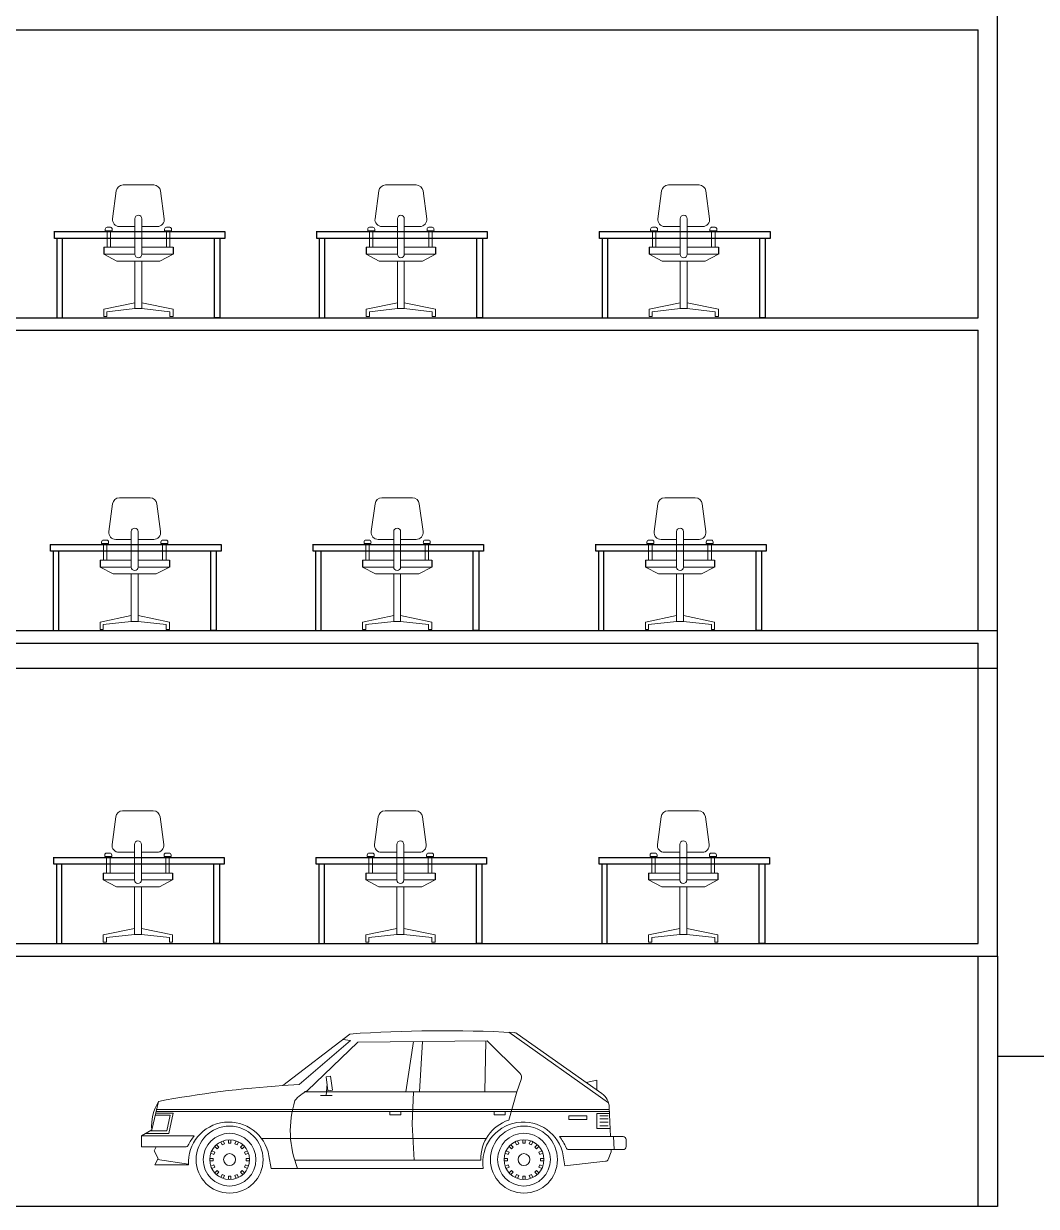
# Model space of a CAD drawing. Header units: millimetres. Extents: x 587797 to 2274247, y 1711 to 439204.
# Drawn here: x 943112 to 955252, y 278373 to 292548 of the extents above; entities that cross this region are included whole.
import ezdxf

# ---------------------------------------------------------------- set-up
doc = ezdxf.new("R2010")
doc.units = ezdxf.units.MM
doc.layers.add('finiture', color=7, linetype='Continuous', lineweight=20)

msp = doc.modelspace()

# ---------------------------------------------------------------- linework, layer by layer
for p, q in [((954785.96, 281372.571, 1025.827), (954785.96, 305072.571, 1025.827)), ((920785.96, 292472.571, 1025.827), (954555.96, 292472.571, 1025.827)), ((954555.96, 289022.571, 1025.827), (954555.96, 292472.571, 1025.827)), ((943472.509, 290055.093, 1025.827), (945522.197, 290055.093, 1025.827)), ((943479.979, 289973.338, 1025.827), (943479.979, 290055.093, 1025.827)), ((945522.197, 290055.093, 1025.827), (945522.197, 289973.338, 1025.827)), ((946618.713, 290055.093, 1025.827), (948668.401, 290055.093, 1025.827)), ((946626.183, 289973.338, 1025.827), (946626.183, 290055.093, 1025.827)), ((948668.401, 290055.093, 1025.827), (948668.401, 289973.338, 1025.827)), ((950009.653, 290055.093, 1025.827), (952059.341, 290055.093, 1025.827)), ((950017.123, 289973.338, 1025.827), (950017.123, 290055.093, 1025.827)), ((952059.341, 290055.093, 1025.827), (952059.341, 289973.338, 1025.827)), ((945522.197, 289973.338, 1025.827), (943479.979, 289973.338, 1025.827)), ((943510.306, 289973.338, 1025.827), (943510.306, 289022.571, 1025.827)), ((943576.291, 289022.571, 1025.827), (943576.291, 289973.338, 1025.827)), ((945399.357, 289022.571, 1025.827), (945399.357, 289973.338, 1025.827)), ((945465.342, 289973.338, 1025.827), (945465.342, 289022.571, 1025.827)), ((948668.401, 289973.338, 1025.827), (946626.183, 289973.338, 1025.827)), ((946656.51, 289973.338, 1025.827), (946656.51, 289022.571, 1025.827)), ((946722.495, 289022.571, 1025.827), (946722.495, 289973.338, 1025.827)), ((948545.561, 289022.571, 1025.827), (948545.561, 289973.338, 1025.827)), ((948611.546, 289973.338, 1025.827), (948611.546, 289022.571, 1025.827)), ((952059.341, 289973.338, 1025.827), (950017.123, 289973.338, 1025.827)), ((950047.45, 289973.338, 1025.827), (950047.45, 289022.571, 1025.827)), ((950113.435, 289022.571, 1025.827), (950113.435, 289973.338, 1025.827)), ((951936.501, 289022.571, 1025.827), (951936.501, 289973.338, 1025.827)), ((952002.486, 289973.338, 1025.827), (952002.486, 289022.571, 1025.827)), ((944072.824, 289867.098, 442.155), (944072.824, 289784.097, 442.155)), ((944902.825, 289867.098, 442.155), (944902.825, 289784.097, 442.155)), ((947219.028, 289867.098, 442.155), (947219.028, 289784.097, 442.155)), ((948049.029, 289867.098, 442.155), (948049.029, 289784.097, 442.155)), ((950609.968, 289867.098, 442.155), (950609.968, 289784.097, 442.155)), ((951439.969, 289867.098, 442.155), (951439.969, 289784.097, 442.155)), ((920785.96, 289022.571, 1025.827), (954555.96, 289022.571, 1025.827)), ((943510.306, 289022.571, 1025.827), (943510.306, 289022.571, 1025.827)), ((943510.306, 289022.571, 1025.827), (943576.291, 289022.571, 1025.827)), ((945465.342, 289022.571, 1025.827), (945399.357, 289022.571, 1025.827)), ((945465.342, 289022.571, 1025.827), (945465.342, 289022.571, 1025.827)), ((946656.51, 289022.571, 1025.827), (946656.51, 289022.571, 1025.827)), ((946656.51, 289022.571, 1025.827), (946722.495, 289022.571, 1025.827)), ((948611.546, 289022.571, 1025.827), (948545.561, 289022.571, 1025.827)), ((948611.546, 289022.571, 1025.827), (948611.546, 289022.571, 1025.827)), ((950047.45, 289022.571, 1025.827), (950047.45, 289022.571, 1025.827)), ((950047.45, 289022.571, 1025.827), (950113.435, 289022.571, 1025.827)), ((952002.486, 289022.571, 1025.827), (951936.501, 289022.571, 1025.827)), ((952002.486, 289022.571, 1025.827), (952002.486, 289022.571, 1025.827)), ((920785.96, 288872.571, 1025.827), (954555.96, 288872.571, 1025.827)), ((954555.96, 285272.571, 1025.827), (954555.96, 288872.571, 1025.827)), ((943428.209, 286305.093, 1025.827), (945477.897, 286305.093, 1025.827)), ((943435.679, 286223.338, 1025.827), (943435.679, 286305.093, 1025.827)), ((945477.897, 286223.338, 1025.827), (943435.679, 286223.338, 1025.827)), ((943466.006, 286223.338, 1025.827), (943466.006, 285272.571, 1025.827)), ((943531.991, 285272.571, 1025.827), (943531.991, 286223.338, 1025.827)), ((945355.057, 285272.571, 1025.827), (945355.057, 286223.338, 1025.827)), ((945421.042, 286223.338, 1025.827), (945421.042, 285272.571, 1025.827)), ((945477.897, 286305.093, 1025.827), (945477.897, 286223.338, 1025.827)), ((946574.413, 286305.093, 1025.827), (948624.101, 286305.093, 1025.827)), ((946581.883, 286223.338, 1025.827), (946581.883, 286305.093, 1025.827)), ((948624.101, 286223.338, 1025.827), (946581.883, 286223.338, 1025.827)), ((946612.21, 286223.338, 1025.827), (946612.21, 285272.571, 1025.827)), ((946678.195, 285272.571, 1025.827), (946678.195, 286223.338, 1025.827)), ((948501.261, 285272.571, 1025.827), (948501.261, 286223.338, 1025.827)), ((948567.246, 286223.338, 1025.827), (948567.246, 285272.571, 1025.827)), ((948624.101, 286305.093, 1025.827), (948624.101, 286223.338, 1025.827)), ((949965.353, 286305.093, 1025.827), (952015.041, 286305.093, 1025.827)), ((949972.823, 286223.338, 1025.827), (949972.823, 286305.093, 1025.827)), ((952015.041, 286223.338, 1025.827), (949972.823, 286223.338, 1025.827)), ((950003.15, 286223.338, 1025.827), (950003.15, 285272.571, 1025.827)), ((950069.135, 285272.571, 1025.827), (950069.135, 286223.338, 1025.827)), ((951892.201, 285272.571, 1025.827), (951892.201, 286223.338, 1025.827)), ((951958.186, 286223.338, 1025.827), (951958.186, 285272.571, 1025.827)), ((952015.041, 286305.093, 1025.827), (952015.041, 286223.338, 1025.827)), ((944028.523, 286117.098, 442.155), (944028.523, 286034.097, 442.155)), ((944858.525, 286117.098, 442.155), (944858.525, 286034.097, 442.155)), ((947174.727, 286117.098, 442.155), (947174.727, 286034.097, 442.155)), ((948004.729, 286117.098, 442.155), (948004.729, 286034.097, 442.155)), ((950565.667, 286117.098, 442.155), (950565.667, 286034.097, 442.155)), ((951395.669, 286117.098, 442.155), (951395.669, 286034.097, 442.155)), ((920785.96, 285272.571, 1025.827), (954785.96, 285272.571, 1025.827)), ((943466.006, 285272.571, 1025.827), (943466.006, 285272.571, 1025.827)), ((943466.006, 285272.571, 1025.827), (943531.991, 285272.571, 1025.827)), ((945421.042, 285272.571, 1025.827), (945355.057, 285272.571, 1025.827)), ((945421.042, 285272.571, 1025.827), (945421.042, 285272.571, 1025.827)), ((946612.21, 285272.571, 1025.827), (946612.21, 285272.571, 1025.827)), ((946612.21, 285272.571, 1025.827), (946678.195, 285272.571, 1025.827)), ((948567.246, 285272.571, 1025.827), (948501.261, 285272.571, 1025.827)), ((948567.246, 285272.571, 1025.827), (948567.246, 285272.571, 1025.827)), ((950003.15, 285272.571, 1025.827), (950003.15, 285272.571, 1025.827)), ((950003.15, 285272.571, 1025.827), (950069.135, 285272.571, 1025.827)), ((951958.186, 285272.571, 1025.827), (951892.201, 285272.571, 1025.827)), ((951958.186, 285272.571, 1025.827), (951958.186, 285272.571, 1025.827)), ((920785.96, 285122.571, 1025.827), (954555.96, 285122.571, 1025.827)), ((954555.96, 281522.571, 1025.827), (954555.96, 285122.571, 1025.827)), ((933217.902, 284822.571, 1025.827), (954785.96, 284822.571, 1025.827)), ((943466.753, 282555.093, 1025.827), (945516.441, 282555.093, 1025.827)), ((943474.223, 282473.338, 1025.827), (943474.223, 282555.093, 1025.827)), ((945516.441, 282555.093, 1025.827), (945516.441, 282473.338, 1025.827)), ((946612.957, 282555.093, 1025.827), (948662.645, 282555.093, 1025.827)), ((946620.427, 282473.338, 1025.827), (946620.427, 282555.093, 1025.827)), ((948662.645, 282555.093, 1025.827), (948662.645, 282473.338, 1025.827)), ((950003.897, 282555.093, 1025.827), (952053.585, 282555.093, 1025.827)), ((950011.367, 282473.338, 1025.827), (950011.367, 282555.093, 1025.827)), ((952053.585, 282555.093, 1025.827), (952053.585, 282473.338, 1025.827)), ((945516.441, 282473.338, 1025.827), (943474.223, 282473.338, 1025.827)), ((943504.55, 282473.338, 1025.827), (943504.55, 281522.571, 1025.827)), ((943570.535, 281522.571, 1025.827), (943570.535, 282473.338, 1025.827)), ((944067.067, 282367.098, 442.155), (944067.067, 282284.097, 442.155)), ((944897.069, 282367.098, 442.155), (944897.069, 282284.097, 442.155)), ((945393.601, 281522.571, 1025.827), (945393.601, 282473.338, 1025.827)), ((945459.586, 282473.338, 1025.827), (945459.586, 281522.571, 1025.827)), ((948662.645, 282473.338, 1025.827), (946620.427, 282473.338, 1025.827)), ((946650.754, 282473.338, 1025.827), (946650.754, 281522.571, 1025.827)), ((946716.739, 281522.571, 1025.827), (946716.739, 282473.338, 1025.827)), ((947213.271, 282367.098, 442.155), (947213.271, 282284.097, 442.155)), ((948043.273, 282367.098, 442.155), (948043.273, 282284.097, 442.155)), ((948539.805, 281522.571, 1025.827), (948539.805, 282473.338, 1025.827)), ((948605.79, 282473.338, 1025.827), (948605.79, 281522.571, 1025.827)), ((952053.585, 282473.338, 1025.827), (950011.367, 282473.338, 1025.827)), ((950041.694, 282473.338, 1025.827), (950041.694, 281522.571, 1025.827)), ((950107.679, 281522.571, 1025.827), (950107.679, 282473.338, 1025.827)), ((950604.211, 282367.098, 442.155), (950604.211, 282284.097, 442.155)), ((951434.213, 282367.098, 442.155), (951434.213, 282284.097, 442.155)), ((951930.745, 281522.571, 1025.827), (951930.745, 282473.338, 1025.827)), ((951996.73, 282473.338, 1025.827), (951996.73, 281522.571, 1025.827)), ((863015.96, 281522.571, 1025.827), (954555.96, 281522.571, 1025.827)), ((943504.55, 281522.571, 1025.827), (943504.55, 281522.571, 1025.827)), ((943504.55, 281522.571, 1025.827), (943570.535, 281522.571, 1025.827)), ((945459.586, 281522.571, 1025.827), (945393.601, 281522.571, 1025.827)), ((945459.586, 281522.571, 1025.827), (945459.586, 281522.571, 1025.827)), ((946650.754, 281522.571, 1025.827), (946650.754, 281522.571, 1025.827)), ((946650.754, 281522.571, 1025.827), (946716.739, 281522.571, 1025.827)), ((948605.79, 281522.571, 1025.827), (948539.805, 281522.571, 1025.827)), ((948605.79, 281522.571, 1025.827), (948605.79, 281522.571, 1025.827)), ((950041.694, 281522.571, 1025.827), (950041.694, 281522.571, 1025.827)), ((950041.694, 281522.571, 1025.827), (950107.679, 281522.571, 1025.827)), ((951996.73, 281522.571, 1025.827), (951930.745, 281522.571, 1025.827)), ((951996.73, 281522.571, 1025.827), (951996.73, 281522.571, 1025.827)), ((924684.062, 281372.571, 1025.827), (954785.96, 281372.571, 1025.827)), ((924684.062, 281372.571, 1025.827), (954785.96, 281372.571, 1025.827)), ((954556.862, 278372.571, 1025.827), (954556.862, 281372.571, 1025.827)), ((954785.96, 281372.571, 1025.827), (954785.96, 280622.571, 1025.827)), ((954785.96, 281372.571, 1025.827), (954785.96, 280172.571, 1025.827)), ((954785.96, 280172.571, 1025.827), (963191.025, 280172.571, 1025.827)), ((954785.96, 280172.571, 1025.827), (954785.96, 278372.571, 1025.827)), ((954785.96, 278372.571, 1025.827), (862704.517, 278372.571, 1025.827))]:
    msp.add_line(p, q)
at = {"layer": 'finiture', "linetype": 'Continuous'}
for p, q in [((944304.559, 290614.099, 442.155), (944671.09, 290614.099, 442.155)), ((947450.763, 290614.099, 442.155), (947817.294, 290614.099, 442.155)), ((950841.703, 290614.099, 442.155), (951208.234, 290614.099, 442.155)), ((944177.933, 290210.09, 442.155), (944222.29, 290542.09, 442.155)), ((944797.715, 290210.09, 442.155), (944753.359, 290542.09, 442.155)), ((947324.137, 290210.09, 442.155), (947368.494, 290542.09, 442.155)), ((947943.919, 290210.09, 442.155), (947899.563, 290542.09, 442.155)), ((950715.077, 290210.09, 442.155), (950759.434, 290542.09, 442.155)), ((951334.859, 290210.09, 442.155), (951290.503, 290542.09, 442.155)), ((944446.324, 290210.09, 442.155), (944446.324, 289784.097, 442.155)), ((944529.324, 290210.09, 442.155), (944529.324, 289784.097, 442.155)), ((947592.528, 290210.09, 442.155), (947592.528, 289784.097, 442.155)), ((947675.528, 290210.09, 442.155), (947675.528, 289784.097, 442.155)), ((950983.468, 290210.09, 442.155), (950983.468, 289784.097, 442.155)), ((951066.468, 290210.09, 442.155), (951066.468, 289784.097, 442.155)), ((944090.603, 290065.838, 442.155), (944153.08, 290065.838, 442.155)), ((944111.58, 290107.339, 442.155), (944153.08, 290107.339, 442.155)), ((944111.58, 289867.098, 442.155), (944111.58, 290065.838, 442.155)), ((944153.08, 289867.098, 442.155), (944153.08, 290065.838, 442.155)), ((944174.057, 290065.838, 442.155), (944153.08, 290065.838, 442.155)), ((944260.202, 290116.098, 442.155), (944446.324, 290116.098, 442.155)), ((944529.324, 290116.098, 442.155), (944715.446, 290116.098, 442.155)), ((944801.592, 290065.838, 442.155), (944822.569, 290065.838, 442.155)), ((944864.069, 290107.339, 442.155), (944822.569, 290107.339, 442.155)), ((944885.045, 290065.838, 442.155), (944822.569, 290065.838, 442.155)), ((944822.569, 289867.098, 442.155), (944822.569, 290065.838, 442.155)), ((944864.069, 289867.098, 442.155), (944864.069, 290065.838, 442.155)), ((947236.807, 290065.838, 442.155), (947299.284, 290065.838, 442.155)), ((947257.784, 290107.339, 442.155), (947299.284, 290107.339, 442.155)), ((947257.784, 289867.098, 442.155), (947257.784, 290065.838, 442.155)), ((947299.284, 289867.098, 442.155), (947299.284, 290065.838, 442.155)), ((947320.261, 290065.838, 442.155), (947299.284, 290065.838, 442.155)), ((947406.406, 290116.098, 442.155), (947592.528, 290116.098, 442.155)), ((947675.528, 290116.098, 442.155), (947861.65, 290116.098, 442.155)), ((947947.796, 290065.838, 442.155), (947968.773, 290065.838, 442.155)), ((948010.273, 290107.339, 442.155), (947968.773, 290107.339, 442.155)), ((948031.249, 290065.838, 442.155), (947968.773, 290065.838, 442.155)), ((947968.773, 289867.098, 442.155), (947968.773, 290065.838, 442.155)), ((948010.273, 289867.098, 442.155), (948010.273, 290065.838, 442.155)), ((950627.747, 290065.838, 442.155), (950690.224, 290065.838, 442.155)), ((950648.724, 290107.339, 442.155), (950690.224, 290107.339, 442.155)), ((950648.724, 289867.098, 442.155), (950648.724, 290065.838, 442.155)), ((950690.224, 289867.098, 442.155), (950690.224, 290065.838, 442.155)), ((950711.201, 290065.838, 442.155), (950690.224, 290065.838, 442.155)), ((950797.346, 290116.098, 442.155), (950983.468, 290116.098, 442.155)), ((951066.468, 290116.098, 442.155), (951252.59, 290116.098, 442.155)), ((951338.736, 290065.838, 442.155), (951359.712, 290065.838, 442.155)), ((951401.213, 290107.339, 442.155), (951359.712, 290107.339, 442.155)), ((951422.189, 290065.838, 442.155), (951359.712, 290065.838, 442.155)), ((951359.712, 289867.098, 442.155), (951359.712, 290065.838, 442.155)), ((951401.213, 289867.098, 442.155), (951401.213, 290065.838, 442.155)), ((944072.824, 289867.098, 442.155), (944446.324, 289867.098, 442.155)), ((944072.824, 289784.097, 442.155), (944229.242, 289701.666, 442.155)), ((944072.824, 289784.097, 442.155), (944446.324, 289784.097, 442.155)), ((944529.324, 289867.098, 442.155), (944902.825, 289867.098, 442.155)), ((944529.324, 289784.097, 442.155), (944902.825, 289784.097, 442.155)), ((944902.825, 289784.097, 442.155), (944746.407, 289701.666, 442.155)), ((947219.028, 289867.098, 442.155), (947592.528, 289867.098, 442.155)), ((947219.028, 289784.097, 442.155), (947375.446, 289701.666, 442.155)), ((947219.028, 289784.097, 442.155), (947592.528, 289784.097, 442.155)), ((947675.528, 289867.098, 442.155), (948049.029, 289867.098, 442.155)), ((947675.528, 289784.097, 442.155), (948049.029, 289784.097, 442.155)), ((948049.029, 289784.097, 442.155), (947892.611, 289701.666, 442.155)), ((950609.968, 289867.098, 442.155), (950983.468, 289867.098, 442.155)), ((950609.968, 289784.097, 442.155), (950766.386, 289701.666, 442.155)), ((950609.968, 289784.097, 442.155), (950983.468, 289784.097, 442.155)), ((951066.468, 289867.098, 442.155), (951439.969, 289867.098, 442.155)), ((951066.468, 289784.097, 442.155), (951439.969, 289784.097, 442.155)), ((951439.969, 289784.097, 442.155), (951283.551, 289701.666, 442.155)), ((944229.242, 289701.666, 442.155), (944487.824, 289701.666, 442.155)), ((944446.324, 289701.666, 442.155), (944446.324, 289131.77, 442.155)), ((944746.407, 289701.666, 442.155), (944487.824, 289701.666, 442.155)), ((944529.324, 289701.666, 442.155), (944529.324, 289131.77, 442.155)), ((947375.446, 289701.666, 442.155), (947634.028, 289701.666, 442.155)), ((947592.528, 289701.666, 442.155), (947592.528, 289131.77, 442.155)), ((947892.611, 289701.666, 442.155), (947634.028, 289701.666, 442.155)), ((947675.528, 289701.666, 442.155), (947675.528, 289131.77, 442.155)), ((950766.386, 289701.666, 442.155), (951024.968, 289701.666, 442.155)), ((950983.468, 289701.666, 442.155), (950983.468, 289131.77, 442.155)), ((951283.551, 289701.666, 442.155), (951024.968, 289701.666, 442.155)), ((951066.468, 289701.666, 442.155), (951066.468, 289131.77, 442.155)), ((944446.324, 289203.44, 442.155), (944072.824, 289125.255, 442.155)), ((944529.324, 289203.44, 442.155), (944902.825, 289125.255, 442.155)), ((947592.528, 289203.44, 442.155), (947219.028, 289125.255, 442.155)), ((947675.528, 289203.44, 442.155), (948049.029, 289125.255, 442.155)), ((950983.468, 289203.44, 442.155), (950609.968, 289125.255, 442.155)), ((951066.468, 289203.44, 442.155), (951439.969, 289125.255, 442.155)), ((944072.824, 289125.255, 442.155), (944072.824, 289037.096, 442.155)), ((944072.824, 289037.096, 442.155), (944110.776, 289037.096, 442.155)), ((944110.776, 289094.85, 442.155), (944446.324, 289131.77, 442.155)), ((944110.776, 289037.096, 442.155), (944110.776, 289094.85, 442.155)), ((944446.324, 289131.77, 442.155), (944529.324, 289131.77, 442.155)), ((944864.873, 289094.85, 442.155), (944529.324, 289131.77, 442.155)), ((944864.873, 289037.096, 442.155), (944864.873, 289094.85, 442.155)), ((944864.873, 289037.096, 442.155), (944902.825, 289037.096, 442.155)), ((944902.825, 289125.255, 442.155), (944902.825, 289037.096, 442.155)), ((947219.028, 289125.255, 442.155), (947219.028, 289037.096, 442.155)), ((947219.028, 289037.096, 442.155), (947256.98, 289037.096, 442.155)), ((947256.98, 289094.85, 442.155), (947592.528, 289131.77, 442.155)), ((947256.98, 289037.096, 442.155), (947256.98, 289094.85, 442.155)), ((947592.528, 289131.77, 442.155), (947675.528, 289131.77, 442.155)), ((948011.077, 289094.85, 442.155), (947675.528, 289131.77, 442.155)), ((948011.077, 289037.096, 442.155), (948011.077, 289094.85, 442.155)), ((948011.077, 289037.096, 442.155), (948049.029, 289037.096, 442.155)), ((948049.029, 289125.255, 442.155), (948049.029, 289037.096, 442.155)), ((950609.968, 289125.255, 442.155), (950609.968, 289037.096, 442.155)), ((950609.968, 289037.096, 442.155), (950647.92, 289037.096, 442.155)), ((950647.92, 289094.85, 442.155), (950983.468, 289131.77, 442.155)), ((950647.92, 289037.096, 442.155), (950647.92, 289094.85, 442.155)), ((950983.468, 289131.77, 442.155), (951066.468, 289131.77, 442.155)), ((951402.016, 289094.85, 442.155), (951066.468, 289131.77, 442.155)), ((951402.016, 289037.096, 442.155), (951402.016, 289094.85, 442.155)), ((951402.016, 289037.096, 442.155), (951439.969, 289037.096, 442.155)), ((951439.969, 289125.255, 442.155), (951439.969, 289037.096, 442.155)), ((944133.633, 286460.09, 442.155), (944177.989, 286792.09, 442.155)), ((944260.259, 286864.099, 442.155), (944626.789, 286864.099, 442.155)), ((944753.415, 286460.09, 442.155), (944709.059, 286792.09, 442.155)), ((947279.837, 286460.09, 442.155), (947324.193, 286792.09, 442.155)), ((947406.463, 286864.099, 442.155), (947772.993, 286864.099, 442.155)), ((947899.619, 286460.09, 442.155), (947855.263, 286792.09, 442.155)), ((950670.777, 286460.09, 442.155), (950715.133, 286792.09, 442.155)), ((950797.403, 286864.099, 442.155), (951163.933, 286864.099, 442.155)), ((951290.559, 286460.09, 442.155), (951246.202, 286792.09, 442.155)), ((944067.28, 286357.339, 442.155), (944108.78, 286357.339, 442.155)), ((944215.902, 286366.098, 442.155), (944402.024, 286366.098, 442.155)), ((944402.024, 286460.09, 442.155), (944402.024, 286034.097, 442.155)), ((944485.024, 286460.09, 442.155), (944485.024, 286034.097, 442.155)), ((944485.024, 286366.098, 442.155), (944671.146, 286366.098, 442.155)), ((944819.768, 286357.339, 442.155), (944778.268, 286357.339, 442.155)), ((947213.484, 286357.339, 442.155), (947254.984, 286357.339, 442.155)), ((947362.106, 286366.098, 442.155), (947548.228, 286366.098, 442.155)), ((947548.228, 286460.09, 442.155), (947548.228, 286034.097, 442.155)), ((947631.228, 286460.09, 442.155), (947631.228, 286034.097, 442.155)), ((947631.228, 286366.098, 442.155), (947817.35, 286366.098, 442.155)), ((947965.972, 286357.339, 442.155), (947924.472, 286357.339, 442.155)), ((950604.424, 286357.339, 442.155), (950645.924, 286357.339, 442.155)), ((950753.046, 286366.098, 442.155), (950939.168, 286366.098, 442.155)), ((950939.168, 286460.09, 442.155), (950939.168, 286034.097, 442.155)), ((951022.168, 286460.09, 442.155), (951022.168, 286034.097, 442.155)), ((951022.168, 286366.098, 442.155), (951208.29, 286366.098, 442.155)), ((951356.912, 286357.339, 442.155), (951315.412, 286357.339, 442.155)), ((944046.303, 286315.838, 442.155), (944108.78, 286315.838, 442.155)), ((944067.28, 286117.098, 442.155), (944067.28, 286315.838, 442.155)), ((944108.78, 286117.098, 442.155), (944108.78, 286315.838, 442.155)), ((944129.757, 286315.838, 442.155), (944108.78, 286315.838, 442.155)), ((944757.291, 286315.838, 442.155), (944778.268, 286315.838, 442.155)), ((944840.745, 286315.838, 442.155), (944778.268, 286315.838, 442.155)), ((944778.268, 286117.098, 442.155), (944778.268, 286315.838, 442.155)), ((944819.768, 286117.098, 442.155), (944819.768, 286315.838, 442.155)), ((947192.507, 286315.838, 442.155), (947254.984, 286315.838, 442.155)), ((947213.484, 286117.098, 442.155), (947213.484, 286315.838, 442.155)), ((947254.984, 286117.098, 442.155), (947254.984, 286315.838, 442.155)), ((947275.961, 286315.838, 442.155), (947254.984, 286315.838, 442.155)), ((947903.495, 286315.838, 442.155), (947924.472, 286315.838, 442.155)), ((947986.949, 286315.838, 442.155), (947924.472, 286315.838, 442.155)), ((947924.472, 286117.098, 442.155), (947924.472, 286315.838, 442.155)), ((947965.972, 286117.098, 442.155), (947965.972, 286315.838, 442.155)), ((950583.447, 286315.838, 442.155), (950645.924, 286315.838, 442.155)), ((950604.424, 286117.098, 442.155), (950604.424, 286315.838, 442.155)), ((950645.924, 286117.098, 442.155), (950645.924, 286315.838, 442.155)), ((950666.901, 286315.838, 442.155), (950645.924, 286315.838, 442.155)), ((951294.435, 286315.838, 442.155), (951315.412, 286315.838, 442.155)), ((951377.889, 286315.838, 442.155), (951315.412, 286315.838, 442.155)), ((951315.412, 286117.098, 442.155), (951315.412, 286315.838, 442.155)), ((951356.912, 286117.098, 442.155), (951356.912, 286315.838, 442.155)), ((944028.523, 286117.098, 442.155), (944402.024, 286117.098, 442.155)), ((944485.024, 286117.098, 442.155), (944858.525, 286117.098, 442.155)), ((947174.727, 286117.098, 442.155), (947548.228, 286117.098, 442.155)), ((947631.228, 286117.098, 442.155), (948004.729, 286117.098, 442.155)), ((950565.667, 286117.098, 442.155), (950939.168, 286117.098, 442.155)), ((951022.168, 286117.098, 442.155), (951395.669, 286117.098, 442.155)), ((944028.523, 286034.097, 442.155), (944184.942, 285951.666, 442.155)), ((944028.523, 286034.097, 442.155), (944402.024, 286034.097, 442.155)), ((944184.942, 285951.666, 442.155), (944443.524, 285951.666, 442.155)), ((944402.024, 285951.666, 442.155), (944402.024, 285381.77, 442.155)), ((944702.106, 285951.666, 442.155), (944443.524, 285951.666, 442.155)), ((944485.024, 286034.097, 442.155), (944858.525, 286034.097, 442.155)), ((944485.024, 285951.666, 442.155), (944485.024, 285381.77, 442.155)), ((944858.525, 286034.097, 442.155), (944702.106, 285951.666, 442.155)), ((947174.727, 286034.097, 442.155), (947331.146, 285951.666, 442.155)), ((947174.727, 286034.097, 442.155), (947548.228, 286034.097, 442.155)), ((947331.146, 285951.666, 442.155), (947589.728, 285951.666, 442.155)), ((947548.228, 285951.666, 442.155), (947548.228, 285381.77, 442.155)), ((947848.31, 285951.666, 442.155), (947589.728, 285951.666, 442.155)), ((947631.228, 286034.097, 442.155), (948004.729, 286034.097, 442.155)), ((947631.228, 285951.666, 442.155), (947631.228, 285381.77, 442.155)), ((948004.729, 286034.097, 442.155), (947848.31, 285951.666, 442.155)), ((950565.667, 286034.097, 442.155), (950722.085, 285951.666, 442.155)), ((950565.667, 286034.097, 442.155), (950939.168, 286034.097, 442.155)), ((950722.085, 285951.666, 442.155), (950980.668, 285951.666, 442.155)), ((950939.168, 285951.666, 442.155), (950939.168, 285381.77, 442.155)), ((951239.25, 285951.666, 442.155), (950980.668, 285951.666, 442.155)), ((951022.168, 286034.097, 442.155), (951395.669, 286034.097, 442.155)), ((951022.168, 285951.666, 442.155), (951022.168, 285381.77, 442.155)), ((951395.669, 286034.097, 442.155), (951239.25, 285951.666, 442.155)), ((944402.024, 285453.44, 442.155), (944028.523, 285375.255, 442.155)), ((944028.523, 285375.255, 442.155), (944028.523, 285287.096, 442.155)), ((944066.476, 285344.85, 442.155), (944402.024, 285381.77, 442.155)), ((944066.476, 285287.096, 442.155), (944066.476, 285344.85, 442.155)), ((944402.024, 285381.77, 442.155), (944485.024, 285381.77, 442.155)), ((944485.024, 285453.44, 442.155), (944858.525, 285375.255, 442.155)), ((944820.572, 285344.85, 442.155), (944485.024, 285381.77, 442.155)), ((944820.572, 285287.096, 442.155), (944820.572, 285344.85, 442.155)), ((944858.525, 285375.255, 442.155), (944858.525, 285287.096, 442.155)), ((947548.228, 285453.44, 442.155), (947174.727, 285375.255, 442.155)), ((947174.727, 285375.255, 442.155), (947174.727, 285287.096, 442.155)), ((947212.68, 285344.85, 442.155), (947548.228, 285381.77, 442.155)), ((947212.68, 285287.096, 442.155), (947212.68, 285344.85, 442.155)), ((947548.228, 285381.77, 442.155), (947631.228, 285381.77, 442.155)), ((947631.228, 285453.44, 442.155), (948004.729, 285375.255, 442.155)), ((947966.776, 285344.85, 442.155), (947631.228, 285381.77, 442.155)), ((947966.776, 285287.096, 442.155), (947966.776, 285344.85, 442.155)), ((948004.729, 285375.255, 442.155), (948004.729, 285287.096, 442.155)), ((950939.168, 285453.44, 442.155), (950565.667, 285375.255, 442.155)), ((950565.667, 285375.255, 442.155), (950565.667, 285287.096, 442.155)), ((950603.62, 285344.85, 442.155), (950939.168, 285381.77, 442.155)), ((950603.62, 285287.096, 442.155), (950603.62, 285344.85, 442.155)), ((950939.168, 285381.77, 442.155), (951022.168, 285381.77, 442.155)), ((951022.168, 285453.44, 442.155), (951395.669, 285375.255, 442.155)), ((951357.716, 285344.85, 442.155), (951022.168, 285381.77, 442.155)), ((951357.716, 285287.096, 442.155), (951357.716, 285344.85, 442.155)), ((951395.669, 285375.255, 442.155), (951395.669, 285287.096, 442.155)), ((944028.523, 285287.096, 442.155), (944066.476, 285287.096, 442.155)), ((944820.572, 285287.096, 442.155), (944858.525, 285287.096, 442.155)), ((947174.727, 285287.096, 442.155), (947212.68, 285287.096, 442.155)), ((947966.776, 285287.096, 442.155), (948004.729, 285287.096, 442.155)), ((950565.667, 285287.096, 442.155), (950603.62, 285287.096, 442.155)), ((951357.716, 285287.096, 442.155), (951395.669, 285287.096, 442.155)), ((944298.803, 283114.099, 442.155), (944665.333, 283114.099, 442.155)), ((947445.007, 283114.099, 442.155), (947811.537, 283114.099, 442.155)), ((950835.946, 283114.099, 442.155), (951202.477, 283114.099, 442.155)), ((944172.177, 282710.09, 442.155), (944216.533, 283042.09, 442.155)), ((944791.959, 282710.09, 442.155), (944747.602, 283042.09, 442.155)), ((947318.381, 282710.09, 442.155), (947362.737, 283042.09, 442.155)), ((947938.163, 282710.09, 442.155), (947893.806, 283042.09, 442.155)), ((950709.321, 282710.09, 442.155), (950753.677, 283042.09, 442.155)), ((951329.103, 282710.09, 442.155), (951284.746, 283042.09, 442.155)), ((944440.568, 282710.09, 442.155), (944440.568, 282284.097, 442.155)), ((944523.568, 282710.09, 442.155), (944523.568, 282284.097, 442.155)), ((947586.772, 282710.09, 442.155), (947586.772, 282284.097, 442.155)), ((947669.772, 282710.09, 442.155), (947669.772, 282284.097, 442.155)), ((950977.712, 282710.09, 442.155), (950977.712, 282284.097, 442.155)), ((951060.712, 282710.09, 442.155), (951060.712, 282284.097, 442.155)), ((944084.847, 282565.838, 442.155), (944147.324, 282565.838, 442.155)), ((944105.824, 282607.339, 442.155), (944147.324, 282607.339, 442.155)), ((944105.824, 282367.098, 442.155), (944105.824, 282565.838, 442.155)), ((944147.324, 282367.098, 442.155), (944147.324, 282565.838, 442.155)), ((944168.301, 282565.838, 442.155), (944147.324, 282565.838, 442.155)), ((944254.446, 282616.098, 442.155), (944440.568, 282616.098, 442.155)), ((944523.568, 282616.098, 442.155), (944709.69, 282616.098, 442.155)), ((944795.835, 282565.838, 442.155), (944816.812, 282565.838, 442.155)), ((944858.312, 282607.339, 442.155), (944816.812, 282607.339, 442.155)), ((944879.289, 282565.838, 442.155), (944816.812, 282565.838, 442.155)), ((944816.812, 282367.098, 442.155), (944816.812, 282565.838, 442.155)), ((944858.312, 282367.098, 442.155), (944858.312, 282565.838, 442.155)), ((947231.051, 282565.838, 442.155), (947293.528, 282565.838, 442.155)), ((947252.028, 282607.339, 442.155), (947293.528, 282607.339, 442.155)), ((947252.028, 282367.098, 442.155), (947252.028, 282565.838, 442.155)), ((947293.528, 282367.098, 442.155), (947293.528, 282565.838, 442.155)), ((947314.505, 282565.838, 442.155), (947293.528, 282565.838, 442.155)), ((947400.65, 282616.098, 442.155), (947586.772, 282616.098, 442.155)), ((947669.772, 282616.098, 442.155), (947855.894, 282616.098, 442.155)), ((947942.039, 282565.838, 442.155), (947963.016, 282565.838, 442.155)), ((948004.516, 282607.339, 442.155), (947963.016, 282607.339, 442.155)), ((948025.493, 282565.838, 442.155), (947963.016, 282565.838, 442.155)), ((947963.016, 282367.098, 442.155), (947963.016, 282565.838, 442.155)), ((948004.516, 282367.098, 442.155), (948004.516, 282565.838, 442.155)), ((950621.991, 282565.838, 442.155), (950684.468, 282565.838, 442.155)), ((950642.968, 282607.339, 442.155), (950684.468, 282607.339, 442.155)), ((950642.968, 282367.098, 442.155), (950642.968, 282565.838, 442.155)), ((950684.468, 282367.098, 442.155), (950684.468, 282565.838, 442.155)), ((950705.445, 282565.838, 442.155), (950684.468, 282565.838, 442.155)), ((950791.59, 282616.098, 442.155), (950977.712, 282616.098, 442.155)), ((951060.712, 282616.098, 442.155), (951246.834, 282616.098, 442.155)), ((951332.979, 282565.838, 442.155), (951353.956, 282565.838, 442.155)), ((951395.456, 282607.339, 442.155), (951353.956, 282607.339, 442.155)), ((951416.433, 282565.838, 442.155), (951353.956, 282565.838, 442.155)), ((951353.956, 282367.098, 442.155), (951353.956, 282565.838, 442.155)), ((951395.456, 282367.098, 442.155), (951395.456, 282565.838, 442.155)), ((944067.067, 282367.098, 442.155), (944440.568, 282367.098, 442.155)), ((944523.568, 282367.098, 442.155), (944897.069, 282367.098, 442.155)), ((947213.271, 282367.098, 442.155), (947586.772, 282367.098, 442.155)), ((947669.772, 282367.098, 442.155), (948043.273, 282367.098, 442.155)), ((950604.211, 282367.098, 442.155), (950977.712, 282367.098, 442.155)), ((951060.712, 282367.098, 442.155), (951434.213, 282367.098, 442.155)), ((944067.067, 282284.097, 442.155), (944223.485, 282201.666, 442.155)), ((944067.067, 282284.097, 442.155), (944440.568, 282284.097, 442.155)), ((944523.568, 282284.097, 442.155), (944897.069, 282284.097, 442.155)), ((944897.069, 282284.097, 442.155), (944740.65, 282201.666, 442.155)), ((947213.271, 282284.097, 442.155), (947369.689, 282201.666, 442.155)), ((947213.271, 282284.097, 442.155), (947586.772, 282284.097, 442.155)), ((947669.772, 282284.097, 442.155), (948043.273, 282284.097, 442.155)), ((948043.273, 282284.097, 442.155), (947886.854, 282201.666, 442.155)), ((950604.211, 282284.097, 442.155), (950760.629, 282201.666, 442.155)), ((950604.211, 282284.097, 442.155), (950977.712, 282284.097, 442.155)), ((951060.712, 282284.097, 442.155), (951434.213, 282284.097, 442.155)), ((951434.213, 282284.097, 442.155), (951277.794, 282201.666, 442.155)), ((944223.485, 282201.666, 442.155), (944482.068, 282201.666, 442.155)), ((944440.568, 282201.666, 442.155), (944440.568, 281631.77, 442.155)), ((944740.65, 282201.666, 442.155), (944482.068, 282201.666, 442.155)), ((944523.568, 282201.666, 442.155), (944523.568, 281631.77, 442.155)), ((947369.689, 282201.666, 442.155), (947628.272, 282201.666, 442.155)), ((947586.772, 282201.666, 442.155), (947586.772, 281631.77, 442.155)), ((947886.854, 282201.666, 442.155), (947628.272, 282201.666, 442.155)), ((947669.772, 282201.666, 442.155), (947669.772, 281631.77, 442.155)), ((950760.629, 282201.666, 442.155), (951019.212, 282201.666, 442.155)), ((950977.712, 282201.666, 442.155), (950977.712, 281631.77, 442.155)), ((951277.794, 282201.666, 442.155), (951019.212, 282201.666, 442.155)), ((951060.712, 282201.666, 442.155), (951060.712, 281631.77, 442.155)), ((944440.568, 281703.44, 442.155), (944067.067, 281625.255, 442.155)), ((944523.568, 281703.44, 442.155), (944897.069, 281625.255, 442.155)), ((947586.772, 281703.44, 442.155), (947213.271, 281625.255, 442.155)), ((947669.772, 281703.44, 442.155), (948043.273, 281625.255, 442.155)), ((950977.712, 281703.44, 442.155), (950604.211, 281625.255, 442.155)), ((951060.712, 281703.44, 442.155), (951434.213, 281625.255, 442.155)), ((944067.067, 281625.255, 442.155), (944067.067, 281537.096, 442.155)), ((944067.067, 281537.096, 442.155), (944105.02, 281537.096, 442.155)), ((944105.02, 281594.85, 442.155), (944440.568, 281631.77, 442.155)), ((944105.02, 281537.096, 442.155), (944105.02, 281594.85, 442.155)), ((944440.568, 281631.77, 442.155), (944523.568, 281631.77, 442.155)), ((944859.116, 281594.85, 442.155), (944523.568, 281631.77, 442.155)), ((944859.116, 281537.096, 442.155), (944859.116, 281594.85, 442.155)), ((944859.116, 281537.096, 442.155), (944897.069, 281537.096, 442.155)), ((944897.069, 281625.255, 442.155), (944897.069, 281537.096, 442.155)), ((947213.271, 281625.255, 442.155), (947213.271, 281537.096, 442.155)), ((947213.271, 281537.096, 442.155), (947251.224, 281537.096, 442.155)), ((947251.224, 281594.85, 442.155), (947586.772, 281631.77, 442.155)), ((947251.224, 281537.096, 442.155), (947251.224, 281594.85, 442.155)), ((947586.772, 281631.77, 442.155), (947669.772, 281631.77, 442.155)), ((948005.32, 281594.85, 442.155), (947669.772, 281631.77, 442.155)), ((948005.32, 281537.096, 442.155), (948005.32, 281594.85, 442.155)), ((948005.32, 281537.096, 442.155), (948043.273, 281537.096, 442.155)), ((948043.273, 281625.255, 442.155), (948043.273, 281537.096, 442.155)), ((950604.211, 281625.255, 442.155), (950604.211, 281537.096, 442.155)), ((950604.211, 281537.096, 442.155), (950642.164, 281537.096, 442.155)), ((950642.164, 281594.85, 442.155), (950977.712, 281631.77, 442.155)), ((950642.164, 281537.096, 442.155), (950642.164, 281594.85, 442.155)), ((950977.712, 281631.77, 442.155), (951060.712, 281631.77, 442.155)), ((951396.26, 281594.85, 442.155), (951060.712, 281631.77, 442.155)), ((951396.26, 281537.096, 442.155), (951396.26, 281594.85, 442.155)), ((951396.26, 281537.096, 442.155), (951434.213, 281537.096, 442.155)), ((951434.213, 281625.255, 442.155), (951434.213, 281537.096, 442.155))]:
    msp.add_line(p, q, dxfattribs=at)
at = {"layer": 'finiture'}
for p, q in [((947023.935, 280438.129, 1025.827), (946220.57, 279819.52, 1025.827)), ((950123.499, 279613.027, 1025.827), (948928.015, 280458.561, 1025.827)), ((950042.64, 279724.316, 1025.827), (949028.001, 280442.041, 1025.827)), ((946416.629, 279834.301, 1025.827), (947030.021, 280359.444, 1025.827)), ((947117.835, 280340.751, 1025.827), (946509.225, 279758.659, 1025.827)), ((947030.021, 280359.444, 1025.827), (946939.164, 280372.92, 1025.827)), ((948668.921, 280354.662, 1025.827), (947117.835, 280340.751, 1025.827)), ((947784.698, 280346.837, 1025.827), (947693.406, 279745.183, 1025.827)), ((947894.682, 280347.707, 1025.827), (947855.992, 279745.183, 1025.827)), ((948653.706, 280354.662, 1025.827), (948638.925, 279745.183, 1025.827)), ((949059.301, 279967.325, 1025.827), (948668.921, 280354.662, 1025.827)), ((946220.57, 279819.52, 1025.827), (946416.629, 279834.301, 1025.827)), ((946790.49, 279932.113, 1025.827), (946737.888, 279925.157, 1025.827)), ((946760.494, 279757.355, 1025.827), (946737.888, 279925.157, 1025.827)), ((946749.191, 279841.256, 1025.827), (946740.497, 279700.406, 1025.827)), ((946812.661, 279764.31, 1025.827), (946790.49, 279932.113, 1025.827)), ((949024.958, 279745.183, 1025.827), (949076.255, 279893.423, 1025.827)), ((949855.276, 279856.906, 1025.827), (949982.649, 279884.728, 1025.827)), ((949982.649, 279884.728, 1025.827), (949983.084, 279766.484, 1025.827)), ((946485.315, 279745.183, 1025.827), (949024.958, 279745.183, 1025.827)), ((946670.072, 279700.406, 1025.827), (946810.922, 279700.406, 1025.827)), ((946812.661, 279764.31, 1025.827), (946760.494, 279757.355, 1025.827)), ((947785.132, 279745.183, 1025.827), (947768.178, 279357.411, 1025.827)), ((949024.958, 279745.183, 1025.827), (948927.145, 279405.665, 1025.827)), ((949983.084, 279772.57, 1025.827), (949983.084, 279772.57, 1025.827)), ((944729.041, 279629.982, 1025.827), (944648.183, 279290.464, 1025.827)), ((944700.349, 279534.778, 1025.827), (950133.932, 279534.778, 1025.827)), ((950148.278, 279208.737, 1025.827), (950132.628, 279559.557, 1025.827)), ((944689.916, 279464.787, 1025.827), (944867.717, 279464.787, 1025.827)), ((944695.567, 279488.697, 1025.827), (944902.495, 279488.697, 1025.827)), ((944700.349, 279508.694, 1025.827), (950135.236, 279508.694, 1025.827)), ((944867.717, 279464.787, 1025.827), (944829.896, 279277.857, 1025.827)), ((944902.495, 279488.697, 1025.827), (944854.241, 279246.557, 1025.827)), ((947499.955, 279469.135, 1025.827), (947499.955, 279508.694, 1025.827)), ((947632.545, 279469.135, 1025.827), (947499.955, 279469.135, 1025.827)), ((947632.545, 279508.694, 1025.827), (947632.545, 279469.135, 1025.827)), ((948754.126, 279469.135, 1025.827), (948754.126, 279508.694, 1025.827)), ((948886.282, 279469.135, 1025.827), (948754.126, 279469.135, 1025.827)), ((948886.282, 279508.694, 1025.827), (948886.282, 279469.135, 1025.827)), ((949863.97, 279458.267, 1025.827), (949646.175, 279458.267, 1025.827)), ((949646.175, 279458.267, 1025.827), (949646.175, 279411.751, 1025.827)), ((949646.175, 279411.751, 1025.827), (949864.405, 279411.751, 1025.827)), ((949864.405, 279411.751, 1025.827), (949863.97, 279458.267, 1025.827)), ((949984.822, 279486.089, 1025.827), (949984.822, 279303.941, 1025.827)), ((950136.106, 279486.089, 1025.827), (949984.822, 279486.089, 1025.827)), ((950019.165, 279458.267, 1025.827), (950119.151, 279458.267, 1025.827)), ((950019.165, 279422.185, 1025.827), (950119.151, 279422.185, 1025.827)), ((944648.183, 279290.464, 1025.827), (944524.287, 279216.562, 1025.827)), ((944829.896, 279277.857, 1025.827), (944627.316, 279277.857, 1025.827)), ((947768.178, 279357.411, 1025.827), (947794.261, 278927.907, 1025.827)), ((949984.822, 279303.941, 1025.827), (950144.365, 279303.941, 1025.827)), ((950019.165, 279381.756, 1025.827), (950119.151, 279381.756, 1025.827)), ((950019.165, 279336.11, 1025.827), (950119.151, 279336.11, 1025.827)), ((945157.676, 279216.562, 1025.827), (944524.287, 279216.562, 1025.827)), ((944524.287, 279216.562, 1025.827), (944524.287, 279083.972, 1025.827)), ((944854.241, 279246.557, 1025.827), (944575.15, 279246.557, 1025.827)), ((945423.291, 279111.794, 1025.827), (945451.548, 279083.537, 1025.827)), ((945475.892, 279147.006, 1025.827), (945491.108, 279110.055, 1025.827)), ((945491.108, 279110.055, 1025.827), (945518.93, 279121.358, 1025.827)), ((945503.714, 279158.309, 1025.827), (945518.93, 279121.358, 1025.827)), ((945565.88, 279170.916, 1025.827), (945565.88, 279130.921, 1025.827)), ((945565.88, 279130.921, 1025.827), (945596.31, 279130.921, 1025.827)), ((945596.31, 279170.916, 1025.827), (945596.31, 279130.921, 1025.827)), ((945658.475, 279158.309, 1025.827), (945642.825, 279121.358, 1025.827)), ((945642.825, 279121.358, 1025.827), (945671.082, 279110.055, 1025.827)), ((945686.297, 279147.006, 1025.827), (945671.082, 279110.055, 1025.827)), ((945738.899, 279111.794, 1025.827), (945710.642, 279083.537, 1025.827)), ((945962.78, 279187, 1025.827), (948656.749, 279187, 1025.827)), ((948952.359, 279111.794, 1025.827), (948980.616, 279083.537, 1025.827)), ((949004.96, 279147.006, 1025.827), (949020.176, 279110.055, 1025.827)), ((949020.176, 279110.055, 1025.827), (949048.433, 279121.358, 1025.827)), ((949032.783, 279158.309, 1025.827), (949048.433, 279121.358, 1025.827)), ((949094.948, 279170.916, 1025.827), (949094.948, 279130.921, 1025.827)), ((949094.948, 279130.921, 1025.827), (949125.378, 279130.921, 1025.827)), ((949125.378, 279170.916, 1025.827), (949125.378, 279130.921, 1025.827)), ((949187.543, 279158.309, 1025.827), (949172.328, 279121.358, 1025.827)), ((949172.328, 279121.358, 1025.827), (949200.15, 279110.055, 1025.827)), ((949215.366, 279147.006, 1025.827), (949200.15, 279110.055, 1025.827)), ((949267.967, 279111.794, 1025.827), (949239.71, 279083.537, 1025.827)), ((949534.451, 279208.737, 1025.827), (950297.387, 279208.737, 1025.827)), ((950191.75, 279052.237, 1025.827), (950184.794, 279208.737, 1025.827)), ((950334.773, 279088.319, 1025.827), (950333.034, 279173.524, 1025.827)), ((944524.287, 279083.972, 1025.827), (945052.039, 279083.972, 1025.827)), ((944701.219, 279083.972, 1025.827), (944676.874, 279038.761, 1025.827)), ((944676.874, 279038.761, 1025.827), (944724.259, 278947.904, 1025.827)), ((945355.04, 279009.634, 1025.827), (945391.991, 278994.419, 1025.827)), ((945366.777, 279037.456, 1025.827), (945403.729, 279022.241, 1025.827)), ((945391.991, 278994.419, 1025.827), (945403.729, 279022.241, 1025.827)), ((945401.99, 279090.492, 1025.827), (945430.247, 279062.235, 1025.827)), ((945430.247, 279062.235, 1025.827), (945451.548, 279083.537, 1025.827)), ((945710.642, 279083.537, 1025.827), (945731.943, 279062.235, 1025.827)), ((945760.2, 279090.492, 1025.827), (945731.943, 279062.235, 1025.827)), ((945795.412, 279037.456, 1025.827), (945758.461, 279022.241, 1025.827)), ((945758.461, 279022.241, 1025.827), (945770.199, 278994.419, 1025.827)), ((945807.15, 279009.634, 1025.827), (945770.199, 278994.419, 1025.827)), ((946077.981, 278825.312, 1025.827), (946051.898, 278978.769, 1025.827)), ((948884.108, 279009.634, 1025.827), (948921.059, 278994.419, 1025.827)), ((948895.845, 279037.456, 1025.827), (948932.797, 279022.241, 1025.827)), ((948921.059, 278994.419, 1025.827), (948932.797, 279022.241, 1025.827)), ((948931.058, 279090.492, 1025.827), (948959.315, 279062.235, 1025.827)), ((948959.315, 279062.235, 1025.827), (948980.616, 279083.537, 1025.827)), ((949239.71, 279083.537, 1025.827), (949261.011, 279062.235, 1025.827)), ((949289.703, 279090.492, 1025.827), (949261.011, 279062.235, 1025.827)), ((949324.481, 279037.456, 1025.827), (949287.529, 279022.241, 1025.827)), ((949287.529, 279022.241, 1025.827), (949299.267, 278994.419, 1025.827)), ((949336.218, 279009.634, 1025.827), (949299.267, 278994.419, 1025.827)), ((949601.398, 278859.655, 1025.827), (949580.966, 278978.769, 1025.827)), ((949647.044, 279052.237, 1025.827), (950299.126, 279052.237, 1025.827)), ((950118.717, 278935.297, 1025.827), (950153.494, 279026.588, 1025.827)), ((950155.668, 279040.934, 1025.827), (950155.233, 279052.237, 1025.827)), ((944724.259, 278947.904, 1025.827), (944686.438, 278868.35, 1025.827)), ((944686.438, 278868.35, 1025.827), (945088.121, 278868.35, 1025.827)), ((945087.686, 278877.914, 1025.827), (944716.869, 278932.254, 1025.827)), ((945342.868, 278947.469, 1025.827), (945382.862, 278947.469, 1025.827)), ((945342.868, 278917.473, 1025.827), (945382.862, 278917.473, 1025.827)), ((945355.04, 278855.308, 1025.827), (945391.991, 278870.523, 1025.827)), ((945366.777, 278827.051, 1025.827), (945403.729, 278842.701, 1025.827)), ((945382.862, 278917.473, 1025.827), (945382.862, 278947.469, 1025.827)), ((945403.729, 278842.701, 1025.827), (945391.991, 278870.523, 1025.827)), ((945770.199, 278870.523, 1025.827), (945758.461, 278842.701, 1025.827)), ((945795.412, 278827.051, 1025.827), (945758.461, 278842.701, 1025.827)), ((945807.15, 278855.308, 1025.827), (945770.199, 278870.523, 1025.827)), ((945819.322, 278947.469, 1025.827), (945779.328, 278947.469, 1025.827)), ((945779.328, 278947.469, 1025.827), (945779.328, 278917.473, 1025.827)), ((945819.322, 278917.473, 1025.827), (945779.328, 278917.473, 1025.827)), ((946077.981, 278825.312, 1025.827), (948621.536, 278825.312, 1025.827)), ((946360.116, 278927.907, 1025.827), (948592.41, 278927.907, 1025.827)), ((948871.936, 278947.469, 1025.827), (948911.93, 278947.469, 1025.827)), ((948871.936, 278917.473, 1025.827), (948911.93, 278917.473, 1025.827)), ((948884.108, 278855.308, 1025.827), (948921.059, 278870.523, 1025.827)), ((948895.845, 278827.051, 1025.827), (948932.797, 278842.701, 1025.827)), ((948911.93, 278917.473, 1025.827), (948911.93, 278947.469, 1025.827)), ((948932.797, 278842.701, 1025.827), (948921.059, 278870.523, 1025.827)), ((949299.267, 278870.523, 1025.827), (949287.529, 278842.701, 1025.827)), ((949324.481, 278827.051, 1025.827), (949287.529, 278842.701, 1025.827)), ((949336.218, 278855.308, 1025.827), (949299.267, 278870.523, 1025.827)), ((949308.396, 278947.469, 1025.827), (949308.396, 278917.473, 1025.827)), ((949348.825, 278947.469, 1025.827), (949308.396, 278947.469, 1025.827)), ((949348.825, 278917.473, 1025.827), (949308.396, 278917.473, 1025.827)), ((949601.398, 278859.655, 1025.827), (950089.156, 278912.257, 1025.827)), ((945401.99, 278774.45, 1025.827), (945430.247, 278802.707, 1025.827)), ((945423.291, 278753.149, 1025.827), (945451.548, 278781.405, 1025.827)), ((945451.548, 278781.405, 1025.827), (945430.247, 278802.707, 1025.827)), ((945475.892, 278717.936, 1025.827), (945491.108, 278754.887, 1025.827)), ((945518.93, 278743.585, 1025.827), (945491.108, 278754.887, 1025.827)), ((945503.714, 278706.633, 1025.827), (945518.93, 278743.585, 1025.827)), ((945565.88, 278694.026, 1025.827), (945565.88, 278734.021, 1025.827)), ((945596.31, 278734.021, 1025.827), (945565.88, 278734.021, 1025.827)), ((945596.31, 278694.026, 1025.827), (945596.31, 278734.021, 1025.827)), ((945671.082, 278754.887, 1025.827), (945642.825, 278743.585, 1025.827)), ((945658.475, 278706.633, 1025.827), (945642.825, 278743.585, 1025.827)), ((945686.297, 278717.936, 1025.827), (945671.082, 278754.887, 1025.827)), ((945731.943, 278802.707, 1025.827), (945710.642, 278781.405, 1025.827)), ((945738.899, 278753.149, 1025.827), (945710.642, 278781.405, 1025.827)), ((945760.2, 278774.45, 1025.827), (945731.943, 278802.707, 1025.827)), ((948931.058, 278774.45, 1025.827), (948959.315, 278802.707, 1025.827)), ((948952.359, 278753.149, 1025.827), (948980.616, 278781.405, 1025.827)), ((948980.616, 278781.405, 1025.827), (948959.315, 278802.707, 1025.827)), ((949004.96, 278717.936, 1025.827), (949020.176, 278754.887, 1025.827)), ((949048.433, 278743.585, 1025.827), (949020.176, 278754.887, 1025.827)), ((949032.783, 278706.633, 1025.827), (949048.433, 278743.585, 1025.827)), ((949125.378, 278734.021, 1025.827), (949094.948, 278734.021, 1025.827)), ((949094.948, 278694.026, 1025.827), (949094.948, 278734.021, 1025.827)), ((949125.378, 278694.026, 1025.827), (949125.378, 278734.021, 1025.827)), ((949200.15, 278754.887, 1025.827), (949172.328, 278743.585, 1025.827)), ((949187.543, 278706.633, 1025.827), (949172.328, 278743.585, 1025.827)), ((949215.366, 278717.936, 1025.827), (949200.15, 278754.887, 1025.827)), ((949261.011, 278802.707, 1025.827), (949239.71, 278781.405, 1025.827)), ((949267.967, 278753.149, 1025.827), (949239.71, 278781.405, 1025.827)), ((949289.703, 278774.45, 1025.827), (949261.011, 278802.707, 1025.827))]:
    msp.add_line(p, q, dxfattribs=at)
for centre, radius in [((945581.095, 278932.254, 1025.827), 401.683), ((945581.095, 278932.254, 1025.827), 316.042), ((949110.163, 278932.254, 1025.827), 401.683), ((949110.163, 278932.254, 1025.827), 316.477), ((945581.095, 278932.254, 1025.827), 238.227), ((949110.163, 278932.254, 1025.827), 238.662), ((949110.163, 278932.254, 1025.827), 238.662), ((945581.095, 278932.254, 1025.827), 71.729), ((949110.163, 278932.254, 1025.827), 71.729)]:
    msp.add_circle(centre, radius, dxfattribs=at)
at = {"layer": 'finiture', "linetype": 'Continuous'}
for centre, radius, start, end in [((944304.559, 290531.099, 442.155), 83, 90, 172.3901404), ((944671.09, 290531.099, 442.155), 83, 7.6098596, 90), ((947450.763, 290531.099, 442.155), 83, 90, 172.3901404), ((947817.294, 290531.099, 442.155), 83, 7.6098596, 90), ((950841.703, 290531.099, 442.155), 83, 90, 172.3901404), ((951208.234, 290531.099, 442.155), 83, 7.6098596, 90), ((944260.202, 290199.098, 442.155), 83, 172.3901404, 270), ((944487.824, 290210.09, 442.155), 41.5, 0, 180), ((944715.446, 290199.098, 442.155), 83, 270, 7.6098596), ((947406.406, 290199.098, 442.155), 83, 172.3901404, 270), ((947634.028, 290210.09, 442.155), 41.5, 0, 180), ((947861.65, 290199.098, 442.155), 83, 270, 7.6098596), ((950797.346, 290199.098, 442.155), 83, 172.3901404, 270), ((951024.968, 290210.09, 442.155), 41.5, 0, 180), ((951252.59, 290199.098, 442.155), 83, 270, 7.6098596), ((944487.824, 289784.097, 442.155), 41.5, 180, 0), ((947634.028, 289784.097, 442.155), 41.5, 180, 0), ((951024.968, 289784.097, 442.155), 41.5, 180, 0), ((944260.259, 286781.099, 442.155), 83, 90, 172.3901404), ((944626.789, 286781.099, 442.155), 83, 7.6098596, 90), ((947406.463, 286781.099, 442.155), 83, 90, 172.3901404), ((947772.993, 286781.099, 442.155), 83, 7.6098596, 90), ((950797.403, 286781.099, 442.155), 83, 90, 172.3901404), ((951163.933, 286781.099, 442.155), 83, 7.6098596, 90), ((944443.524, 286460.09, 442.155), 41.5, 0, 180), ((947589.728, 286460.09, 442.155), 41.5, 0, 180), ((950980.668, 286460.09, 442.155), 41.5, 0, 180), ((944215.902, 286449.098, 442.155), 83, 172.3901404, 270), ((944671.146, 286449.098, 442.155), 83, 270, 7.6098596), ((947362.106, 286449.098, 442.155), 83, 172.3901404, 270), ((947817.35, 286449.098, 442.155), 83, 270, 7.6098596), ((950753.046, 286449.098, 442.155), 83, 172.3901404, 270), ((951208.29, 286449.098, 442.155), 83, 270, 7.6098596), ((944443.524, 286034.097, 442.155), 41.5, 180, 0), ((947589.728, 286034.097, 442.155), 41.5, 180, 0), ((950980.668, 286034.097, 442.155), 41.5, 180, 0), ((944298.803, 283031.099, 442.155), 83, 90, 172.3901404), ((944665.333, 283031.099, 442.155), 83, 7.6098596, 90), ((947445.007, 283031.099, 442.155), 83, 90, 172.3901404), ((947811.537, 283031.099, 442.155), 83, 7.6098596, 90), ((950835.946, 283031.099, 442.155), 83, 90, 172.3901404), ((951202.477, 283031.099, 442.155), 83, 7.6098596, 90), ((944254.446, 282699.098, 442.155), 83, 172.3901404, 270), ((944482.068, 282710.09, 442.155), 41.5, 0, 180), ((944709.69, 282699.098, 442.155), 83, 270, 7.6098596), ((947400.65, 282699.098, 442.155), 83, 172.3901404, 270), ((947628.272, 282710.09, 442.155), 41.5, 0, 180), ((947855.894, 282699.098, 442.155), 83, 270, 7.6098596), ((950791.59, 282699.098, 442.155), 83, 172.3901404, 270), ((951019.212, 282710.09, 442.155), 41.5, 0, 180), ((951246.834, 282699.098, 442.155), 83, 270, 7.6098596), ((944482.068, 282284.097, 442.155), 41.5, 180, 0), ((947628.272, 282284.097, 442.155), 41.5, 180, 0), ((951019.212, 282284.097, 442.155), 41.5, 180, 0)]:
    msp.add_arc(centre, radius, start, end, dxfattribs=at)
at = {"layer": 'finiture'}
for centre, radius, start, end in [((948143.13, 264687.411, 1025.827), 15790.431, 86.923409, 94.064423), ((948986.281, 280382.552, 1025.827), 72.66, 54.957775, 86.580475), ((949009.239, 279916.945, 1025.827), 71.024, 340.659607, 45.181866), ((947007.936, 267660.142, 1025.827), 12184.844, 93.704948, 100.779335), ((946725.792, 279346.033, 1025.827), 466.006, 117.692719, 140.754425), ((949922.244, 279551.605, 1025.827), 210.534, 2.16463, 55.119839), ((945210.268, 279335.987, 1025.827), 563.926, 148.578156, 184.630249), ((947521.934, 279276.287, 1025.827), 1213.112, 162.51123, 201.823593), ((949075.889, 278945.306, 1025.827), 483.793, 107.905869, 182.061096), ((945573.055, 278896.976, 1025.827), 485.778, 9.693307, 183.378372), ((949102.023, 278897.218, 1025.827), 485.837, 9.663206, 188.511276), ((945503.785, 278909.706, 1025.827), 462.549, 138.440201, 155.107117), ((949158.233, 278894.624, 1025.827), 490.109, 21.574547, 39.859261), ((950296.647, 279172.338, 1025.827), 36.406, 1.867292, 88.835602), ((945051.848, 279119.812, 1025.827), 35.841, 270.304718, 334.537354), ((949646.798, 279087.324, 1025.827), 35.088, 200.837372, 270.402069), ((950116.51, 279039.53, 1025.827), 39.184, 340.714569, 2.054153), ((950299.869, 279087.152, 1025.827), 34.923, 268.780579, 1.914377), ((950084.464, 278948.76, 1025.827), 36.803, 277.323486, 338.542725)]:
    msp.add_arc(centre, radius, start, end, dxfattribs=at)
at = {"layer": 'finiture', "linetype": 'Continuous'}
for points in [[(944111.58, 290107.339, 442.155), (944097.684, 290101.898, 442.155), (944090.603, 290082.701, 442.155), (944090.603, 290065.838, 442.155)], [(944153.08, 290107.339, 442.155), (944166.977, 290101.898, 442.155), (944174.057, 290082.701, 442.155), (944174.057, 290065.838, 442.155)], [(944822.569, 290107.339, 442.155), (944808.672, 290101.898, 442.155), (944801.592, 290082.701, 442.155), (944801.592, 290065.838, 442.155)], [(944864.069, 290107.339, 442.155), (944877.965, 290101.898, 442.155), (944885.045, 290082.701, 442.155), (944885.045, 290065.838, 442.155)], [(947257.784, 290107.339, 442.155), (947243.888, 290101.898, 442.155), (947236.807, 290082.701, 442.155), (947236.807, 290065.838, 442.155)], [(947299.284, 290107.339, 442.155), (947313.181, 290101.898, 442.155), (947320.261, 290082.701, 442.155), (947320.261, 290065.838, 442.155)], [(947968.773, 290107.339, 442.155), (947954.876, 290101.898, 442.155), (947947.796, 290082.701, 442.155), (947947.796, 290065.838, 442.155)], [(948010.273, 290107.339, 442.155), (948024.169, 290101.898, 442.155), (948031.249, 290082.701, 442.155), (948031.249, 290065.838, 442.155)], [(950648.724, 290107.339, 442.155), (950634.828, 290101.898, 442.155), (950627.747, 290082.701, 442.155), (950627.747, 290065.838, 442.155)], [(950690.224, 290107.339, 442.155), (950704.121, 290101.898, 442.155), (950711.201, 290082.701, 442.155), (950711.201, 290065.838, 442.155)], [(951359.712, 290107.339, 442.155), (951345.816, 290101.898, 442.155), (951338.736, 290082.701, 442.155), (951338.736, 290065.838, 442.155)], [(951401.213, 290107.339, 442.155), (951415.109, 290101.898, 442.155), (951422.189, 290082.701, 442.155), (951422.189, 290065.838, 442.155)], [(944067.28, 286357.339, 442.155), (944053.383, 286351.898, 442.155), (944046.303, 286332.701, 442.155), (944046.303, 286315.838, 442.155)], [(944108.78, 286357.339, 442.155), (944122.676, 286351.898, 442.155), (944129.757, 286332.701, 442.155), (944129.757, 286315.838, 442.155)], [(944778.268, 286357.339, 442.155), (944764.372, 286351.898, 442.155), (944757.291, 286332.701, 442.155), (944757.291, 286315.838, 442.155)], [(944819.768, 286357.339, 442.155), (944833.665, 286351.898, 442.155), (944840.745, 286332.701, 442.155), (944840.745, 286315.838, 442.155)], [(947213.484, 286357.339, 442.155), (947199.587, 286351.898, 442.155), (947192.507, 286332.701, 442.155), (947192.507, 286315.838, 442.155)], [(947254.984, 286357.339, 442.155), (947268.88, 286351.898, 442.155), (947275.961, 286332.701, 442.155), (947275.961, 286315.838, 442.155)], [(947924.472, 286357.339, 442.155), (947910.576, 286351.898, 442.155), (947903.495, 286332.701, 442.155), (947903.495, 286315.838, 442.155)], [(947965.972, 286357.339, 442.155), (947979.869, 286351.898, 442.155), (947986.949, 286332.701, 442.155), (947986.949, 286315.838, 442.155)], [(950604.424, 286357.339, 442.155), (950590.527, 286351.898, 442.155), (950583.447, 286332.701, 442.155), (950583.447, 286315.838, 442.155)], [(950645.924, 286357.339, 442.155), (950659.82, 286351.898, 442.155), (950666.901, 286332.701, 442.155), (950666.901, 286315.838, 442.155)], [(951315.412, 286357.339, 442.155), (951301.516, 286351.898, 442.155), (951294.435, 286332.701, 442.155), (951294.435, 286315.838, 442.155)], [(951356.912, 286357.339, 442.155), (951370.809, 286351.898, 442.155), (951377.889, 286332.701, 442.155), (951377.889, 286315.838, 442.155)], [(944105.824, 282607.339, 442.155), (944091.927, 282601.898, 442.155), (944084.847, 282582.701, 442.155), (944084.847, 282565.838, 442.155)], [(944147.324, 282607.339, 442.155), (944161.22, 282601.898, 442.155), (944168.301, 282582.701, 442.155), (944168.301, 282565.838, 442.155)], [(944816.812, 282607.339, 442.155), (944802.916, 282601.898, 442.155), (944795.835, 282582.701, 442.155), (944795.835, 282565.838, 442.155)], [(944858.312, 282607.339, 442.155), (944872.209, 282601.898, 442.155), (944879.289, 282582.701, 442.155), (944879.289, 282565.838, 442.155)], [(947252.028, 282607.339, 442.155), (947238.131, 282601.898, 442.155), (947231.051, 282582.701, 442.155), (947231.051, 282565.838, 442.155)], [(947293.528, 282607.339, 442.155), (947307.424, 282601.898, 442.155), (947314.505, 282582.701, 442.155), (947314.505, 282565.838, 442.155)], [(947963.016, 282607.339, 442.155), (947949.12, 282601.898, 442.155), (947942.039, 282582.701, 442.155), (947942.039, 282565.838, 442.155)], [(948004.516, 282607.339, 442.155), (948018.413, 282601.898, 442.155), (948025.493, 282582.701, 442.155), (948025.493, 282565.838, 442.155)], [(950642.968, 282607.339, 442.155), (950629.071, 282601.898, 442.155), (950621.991, 282582.701, 442.155), (950621.991, 282565.838, 442.155)], [(950684.468, 282607.339, 442.155), (950698.364, 282601.898, 442.155), (950705.445, 282582.701, 442.155), (950705.445, 282565.838, 442.155)], [(951353.956, 282607.339, 442.155), (951340.06, 282601.898, 442.155), (951332.979, 282582.701, 442.155), (951332.979, 282565.838, 442.155)], [(951395.456, 282607.339, 442.155), (951409.353, 282601.898, 442.155), (951416.433, 282582.701, 442.155), (951416.433, 282565.838, 442.155)]]:
    msp.add_spline(points, degree=3, dxfattribs=at)

doc.saveas('drawing.dxf')
